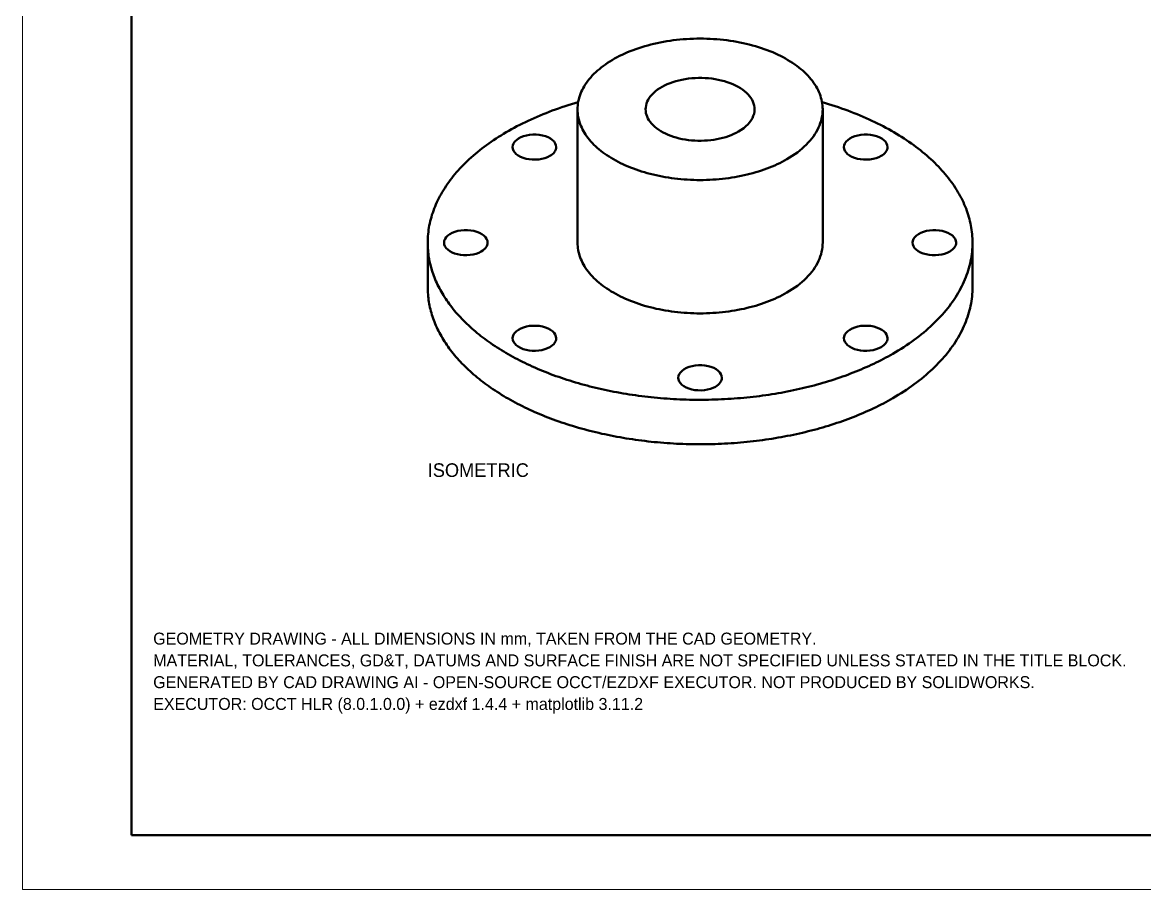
# Model space of a CAD drawing. Header units: millimetres. Extents: x 0 to 420, y 0 to 297.
# Drawn here: x 0 to 206, y 0 to 159.3 of the extents above; entities that cross this region are included whole.
import ezdxf

# ---------------------------------------------------------------- set-up
doc = ezdxf.new("R2010")
doc.units = ezdxf.units.MM
doc.header["$LTSCALE"] = 8
for name, color, linetype, lineweight in [('FRAME', 7, 'Continuous', 50), ('NOTES', 7, 'Continuous', 18), ('SHEET', 8, 'Continuous', 13), ('VISIBLE', 7, 'Continuous', 50)]:
    doc.layers.add(name, color=color, linetype=linetype, lineweight=lineweight)

msp = doc.modelspace()

# ---------------------------------------------------------------- linework, layer by layer
at = {"layer": 'FRAME'}
msp.add_lwpolyline([(20, 10), (410, 10), (410, 287), (20, 287)], close=True, dxfattribs=at)
at = {"layer": 'SHEET'}
msp.add_lwpolyline([(0, 0), (420, 0), (420, 297), (0, 297)], close=True, dxfattribs=at)
at = {"layer": 'VISIBLE'}
for p, q in [((101.89, 118.83503), (101.89, 143.32993)), ((146.89, 118.83503), (146.89, 143.32993)), ((74.39, 110.67007), (74.39, 118.83503)), ((174.39, 110.67007), (174.39, 118.83503))]:
    msp.add_line(p, q, dxfattribs=at)
for points in [[(146.89, 143.32993), (146.88146, 143.68787), (146.85583, 144.04554), (146.81315, 144.40267), (146.75344, 144.75898), (146.67675, 145.11421), (146.58313, 145.46808), (146.47266, 145.82033), (146.34542, 146.17068), (146.20151, 146.51888), (146.04103, 146.86466), (145.86411, 147.20775), (145.67089, 147.5479), (145.4615, 147.88485), (145.23612, 148.21833), (144.9949, 148.54811), (144.73804, 148.87392), (144.46572, 149.19552), (144.17816, 149.51267), (143.87557, 149.82512), (143.55819, 150.13264), (143.22625, 150.435), (142.88, 150.73196), (142.51971, 151.02329), (142.14566, 151.30879), (141.75812, 151.58823), (141.3574, 151.86139), (140.94379, 152.12808), (140.51761, 152.38808), (140.07918, 152.64121), (139.62884, 152.88727), (139.16692, 153.12606), (138.69378, 153.35742), (138.20979, 153.58117), (137.71529, 153.79713), (137.21068, 154.00514), (136.69633, 154.20504), (136.17264, 154.39669), (135.64, 154.57993), (135.09882, 154.75463), (134.5495, 154.92065), (133.99247, 155.07788), (133.42815, 155.22618), (132.85696, 155.36544), (132.27934, 155.49557), (131.69574, 155.61646), (131.10658, 155.72802), (130.51233, 155.83016), (129.91342, 155.92281), (129.31032, 156.0059), (128.70349, 156.07936), (128.09338, 156.14314), (127.48046, 156.19719), (126.86518, 156.24147), (126.24804, 156.27594), (125.62947, 156.30059), (125.00997, 156.31538), (124.39, 156.32031), (123.77003, 156.31538), (123.15053, 156.30059), (122.53196, 156.27594), (121.91482, 156.24147), (121.29954, 156.19719), (120.68662, 156.14314), (120.07651, 156.07936), (119.46968, 156.0059), (118.86658, 155.92281), (118.26767, 155.83016), (117.67342, 155.72802), (117.08426, 155.61646), (116.50066, 155.49557), (115.92304, 155.36544), (115.35185, 155.22618), (114.78753, 155.07788), (114.2305, 154.92065), (113.68118, 154.75463), (113.14, 154.57993), (112.60736, 154.39669), (112.08367, 154.20504), (111.56932, 154.00514), (111.06471, 153.79713), (110.57021, 153.58117), (110.08622, 153.35742), (109.61308, 153.12606), (109.15116, 152.88727), (108.70082, 152.64121), (108.26239, 152.38808), (107.83621, 152.12808), (107.4226, 151.86139), (107.02188, 151.58823), (106.63434, 151.30879), (106.26029, 151.02329), (105.9, 150.73196), (105.55375, 150.435), (105.22181, 150.13264), (104.90443, 149.82512), (104.60184, 149.51267), (104.31428, 149.19552), (104.04196, 148.87392), (103.7851, 148.54811), (103.54388, 148.21833), (103.3185, 147.88485), (103.10911, 147.5479), (102.91589, 147.20775), (102.73897, 146.86466), (102.57849, 146.51888), (102.43458, 146.17068), (102.30734, 145.82033), (102.19687, 145.46808), (102.10325, 145.11421), (102.02656, 144.75898), (101.96685, 144.40267), (101.92417, 144.04554), (101.89854, 143.68787), (101.89, 143.32993)], [(134.39, 143.32993), (134.37103, 143.68535), (134.31421, 144.03943), (134.21973, 144.39081), (134.08797, 144.73817), (133.91942, 145.08018), (133.71472, 145.41556), (133.47465, 145.74303), (133.20012, 146.06134), (132.89217, 146.36929), (132.55197, 146.66571), (132.18081, 146.94948), (131.78009, 147.21952), (131.35134, 147.4748), (130.89618, 147.71436), (130.41635, 147.93729), (129.91365, 148.14274), (129.39, 148.32993), (128.84738, 148.49816), (128.28786, 148.64678), (127.71355, 148.77524), (127.12663, 148.88303), (126.52933, 148.96977), (125.92392, 149.03511), (125.31268, 149.07881), (124.69795, 149.1007), (124.08205, 149.1007), (123.46732, 149.07881), (122.85608, 149.03511), (122.25067, 148.96977), (121.65337, 148.88303), (121.06645, 148.77524), (120.49214, 148.64678), (119.93262, 148.49816), (119.39, 148.32993), (118.86635, 148.14274), (118.36365, 147.93729), (117.88382, 147.71436), (117.42866, 147.4748), (116.99991, 147.21952), (116.59919, 146.94948), (116.22803, 146.66571), (115.88783, 146.36929), (115.57988, 146.06134), (115.30535, 145.74303), (115.06528, 145.41556), (114.86058, 145.08018), (114.69203, 144.73817), (114.56027, 144.39081), (114.46579, 144.03943), (114.40897, 143.68535), (114.39, 143.32993)], [(102.00616, 144.64823), (101.39744, 144.46927), (100.79301, 144.28552), (100.19298, 144.09702), (99.59747, 143.90381), (99.00659, 143.70592), (98.42045, 143.50338), (97.83915, 143.29624), (97.26281, 143.08454), (96.69153, 142.86831), (96.12542, 142.64759), (95.56459, 142.42243), (95.00914, 142.19287), (94.45917, 141.95894), (93.91479, 141.7207), (93.3761, 141.47819), (92.84319, 141.23145), (92.31618, 140.98054), (91.79515, 140.72548), (91.2802, 140.46635), (90.77143, 140.20317), (90.26894, 139.93601), (89.77282, 139.66491), (89.28316, 139.38992), (88.80005, 139.11109), (88.32359, 138.82848), (87.85385, 138.54214), (87.39094, 138.25212), (86.93493, 137.95847), (86.48591, 137.66126), (86.04397, 137.36053), (85.60919, 137.05634), (85.18164, 136.74876), (84.76141, 136.43783), (84.34858, 136.12361), (83.94322, 135.80617), (83.54541, 135.48556), (83.15523, 135.16184), (82.77274, 134.83507), (82.39802, 134.50532), (82.03113, 134.17264), (81.67216, 133.8371), (81.32115, 133.49876), (80.97819, 133.15768), (80.64333, 132.81393), (80.31663, 132.46757), (79.99816, 132.11867), (79.68798, 131.76728), (79.38614, 131.41349), (79.0927, 131.05734), (78.80771, 130.69891), (78.53123, 130.33827), (78.26332, 129.97549), (78.00401, 129.61062), (77.75336, 129.24374), (77.51141, 128.87492), (77.27821, 128.50422), (77.05381, 128.13172), (76.83824, 127.75749), (76.63155, 127.38159), (76.43377, 127.00409), (76.24495, 126.62507), (76.06511, 126.24459), (75.89429, 125.86274), (75.73252, 125.47957), (75.57983, 125.09516), (75.43625, 124.70958), (75.30182, 124.3229), (75.17654, 123.93521), (75.06045, 123.54655), (74.95356, 123.15702), (74.85591, 122.76669), (74.7675, 122.37562), (74.68835, 121.98389), (74.61848, 121.59157), (74.55789, 121.19873), (74.50661, 120.80546), (74.46464, 120.41181), (74.43199, 120.01788), (74.40866, 119.62372), (74.39467, 119.22941), (74.39, 118.83503)], [(174.39, 118.83503), (174.38533, 119.22941), (174.37134, 119.62372), (174.34801, 120.01788), (174.31536, 120.41181), (174.27339, 120.80546), (174.22211, 121.19873), (174.16152, 121.59157), (174.09165, 121.98389), (174.0125, 122.37562), (173.92409, 122.76669), (173.82644, 123.15702), (173.71955, 123.54655), (173.60346, 123.93521), (173.47818, 124.3229), (173.34375, 124.70958), (173.20017, 125.09516), (173.04748, 125.47957), (172.88571, 125.86274), (172.71489, 126.24459), (172.53505, 126.62507), (172.34623, 127.00409), (172.14845, 127.38159), (171.94176, 127.75749), (171.72619, 128.13172), (171.50179, 128.50422), (171.26859, 128.87492), (171.02664, 129.24374), (170.77599, 129.61062), (170.51668, 129.97549), (170.24877, 130.33827), (169.97229, 130.69891), (169.6873, 131.05734), (169.39386, 131.41349), (169.09202, 131.76728), (168.78184, 132.11867), (168.46337, 132.46757), (168.13667, 132.81393), (167.80181, 133.15768), (167.45885, 133.49876), (167.10784, 133.8371), (166.74887, 134.17264), (166.38198, 134.50532), (166.00726, 134.83507), (165.62477, 135.16184), (165.23459, 135.48556), (164.83678, 135.80617), (164.43142, 136.12361), (164.01859, 136.43783), (163.59836, 136.74876), (163.17081, 137.05634), (162.73603, 137.36053), (162.29409, 137.66126), (161.84507, 137.95847), (161.38906, 138.25212), (160.92615, 138.54214), (160.45641, 138.82848), (159.97995, 139.11109), (159.49684, 139.38992), (159.00718, 139.66491), (158.51106, 139.93601), (158.00857, 140.20317), (157.4998, 140.46635), (156.98485, 140.72548), (156.46382, 140.98054), (155.93681, 141.23145), (155.4039, 141.47819), (154.86521, 141.7207), (154.32083, 141.95894), (153.77086, 142.19287), (153.21541, 142.42243), (152.65458, 142.64759), (152.08847, 142.86831), (151.51719, 143.08454), (150.94085, 143.29624), (150.35955, 143.50338), (149.77341, 143.70592), (149.18253, 143.90381), (148.58702, 144.09702), (147.98699, 144.28552), (147.38256, 144.46927), (146.77384, 144.64823)], [(101.89, 143.32993), (101.89771, 142.98988), (101.92084, 142.65007), (101.95936, 142.31072), (102.01326, 141.97207), (102.08249, 141.63435), (102.16701, 141.29779), (102.26676, 140.96262), (102.38168, 140.62908), (102.51168, 140.29739), (102.65667, 139.96777), (102.81656, 139.64046), (102.99123, 139.31568), (103.18057, 138.99365), (103.38444, 138.6746), (103.60271, 138.35873), (103.83523, 138.04627), (104.08183, 137.73743), (104.34235, 137.43242), (104.61661, 137.13146), (104.90443, 136.83474), (105.2056, 136.54248), (105.51991, 136.25486), (105.84716, 135.9721), (106.18712, 135.69438), (106.53955, 135.42189), (106.90422, 135.15482), (107.28087, 134.89335), (107.66924, 134.63767), (108.06908, 134.38794), (108.4801, 134.14435), (108.90202, 133.90704), (109.33456, 133.6762), (109.77742, 133.45197), (110.23029, 133.23451), (110.69287, 133.02397), (111.16483, 132.82049), (111.64586, 132.62422), (112.13562, 132.43528), (112.63378, 132.25381), (113.14, 132.07993), (113.65393, 131.91376), (114.17521, 131.75542), (114.7035, 131.605), (115.23843, 131.46263), (115.77962, 131.32838), (116.32672, 131.20237), (116.87935, 131.08466), (117.43712, 130.97535), (117.99965, 130.8745), (118.56657, 130.78219), (119.13748, 130.69848), (119.71199, 130.62342), (120.2897, 130.55708), (120.87022, 130.49948), (121.45316, 130.45069), (122.03811, 130.41071), (122.62467, 130.3796), (123.21244, 130.35735), (123.80102, 130.344), (124.39, 130.33955), (124.97898, 130.344), (125.56756, 130.35735), (126.15533, 130.3796), (126.74189, 130.41071), (127.32684, 130.45069), (127.90978, 130.49948), (128.4903, 130.55708), (129.06801, 130.62342), (129.64252, 130.69848), (130.21343, 130.78219), (130.78035, 130.8745), (131.34288, 130.97535), (131.90065, 131.08466), (132.45328, 131.20237), (133.00038, 131.32838), (133.54157, 131.46263), (134.0765, 131.605), (134.60479, 131.75542), (135.12607, 131.91376), (135.64, 132.07993), (136.14622, 132.25381), (136.64438, 132.43528), (137.13414, 132.62422), (137.61517, 132.82049), (138.08713, 133.02397), (138.54971, 133.23451), (139.00258, 133.45197), (139.44544, 133.6762), (139.87798, 133.90704), (140.2999, 134.14435)], [(114.39, 143.32993), (114.40734, 142.99004), (114.45932, 142.65133), (114.54573, 142.31497), (114.6663, 141.98213), (114.8206, 141.65397), (115.00809, 141.33162), (115.22812, 141.01621), (115.47993, 140.70882), (115.76266, 140.41052), (116.0753, 140.12235), (116.41679, 139.8453), (116.78594, 139.58034), (117.18146, 139.32839), (117.60199, 139.09032), (118.04607, 138.86695), (118.51215, 138.65907), (118.99862, 138.46739), (119.50379, 138.29257), (120.02591, 138.13523), (120.56317, 137.99591), (121.1137, 137.87509), (121.6756, 137.77319), (122.24691, 137.69057), (122.82566, 137.62751), (123.40983, 137.58423), (123.9974, 137.56088), (124.58634, 137.55754), (125.17459, 137.57423), (125.76012, 137.61088), (126.3409, 137.66737), (126.91492, 137.7435), (127.48017, 137.839), (128.0347, 137.95356), (128.5766, 138.08676), (129.10397, 138.23816), (129.61499, 138.40721), (130.10788, 138.59334), (130.58094, 138.7959), (131.03252, 139.01419), (131.46107, 139.24745)], [(131.46107, 139.24745), (131.9475, 139.54909), (132.39541, 139.87), (132.80254, 140.20854), (133.16679, 140.56299), (133.48632, 140.93153), (133.7595, 141.3123), (133.98493, 141.70335), (134.16147, 142.10269), (134.28821, 142.50828), (134.36452, 142.91805), (134.39, 143.32993)], [(140.2999, 134.14435), (140.81194, 134.44981), (141.3064, 134.76478), (141.78274, 135.08892), (142.24045, 135.42189), (142.67905, 135.76332), (143.09807, 136.11286), (143.49705, 136.47013), (143.87557, 136.83474), (144.23323, 137.20631), (144.56964, 137.58443), (144.88444, 137.96871), (145.17729, 138.35873), (145.44788, 138.75407), (145.69593, 139.15431), (145.92116, 139.55902), (146.12333, 139.96777), (146.30223, 140.38012), (146.45767, 140.79563), (146.58947, 141.21386), (146.69751, 141.63435), (146.78166, 142.05665), (146.84183, 142.48032), (146.87795, 142.9049), (146.89, 143.32993)], [(97.98441, 136.38971), (97.93973, 136.73391), (97.8067, 137.07042), (97.58828, 137.39172), (97.28936, 137.69064), (96.91662, 137.9605), (96.47837, 138.19527), (95.98441, 138.38971), (95.44577, 138.53947), (94.87449, 138.64121), (94.28333, 138.69265), (93.68549, 138.69265), (93.09432, 138.64121), (92.52304, 138.53947), (91.98441, 138.38971), (91.49045, 138.19527), (91.0522, 137.9605), (90.67945, 137.69064), (90.38053, 137.39172), (90.16212, 137.07042), (90.02909, 136.73391), (89.98441, 136.38971)], [(158.79559, 136.38971), (158.75091, 136.73391), (158.61788, 137.07042), (158.39947, 137.39172), (158.10055, 137.69064), (157.7278, 137.9605), (157.28955, 138.19527), (156.79559, 138.38971), (156.25696, 138.53947), (155.68568, 138.64121), (155.09451, 138.69265), (154.49667, 138.69265), (153.90551, 138.64121), (153.33423, 138.53947), (152.79559, 138.38971), (152.30163, 138.19527), (151.86338, 137.9605), (151.49064, 137.69064), (151.19172, 137.39172), (150.9733, 137.07042), (150.84027, 136.73391), (150.79559, 136.38971)], [(89.98441, 136.38971), (90.0277, 136.05085), (90.15665, 135.71933), (90.36845, 135.40231), (90.65853, 135.10668), (91.0206, 134.83881), (91.44684, 134.60452), (91.928, 134.40887), (92.45367, 134.2561), (93.01249, 134.14952), (93.59234, 134.09143), (94.18068, 134.08309), (94.76477, 134.12468), (95.33197, 134.21531), (95.87, 134.353), (96.36721, 134.53478), (96.81284, 134.75672)], [(96.81284, 134.75672), (97.07645, 134.92464), (97.31029, 135.10668), (97.51209, 135.30107), (97.67993, 135.50594), (97.81217, 135.71933), (97.90755, 135.93917), (97.96515, 136.16335), (97.98441, 136.38971)], [(150.79559, 136.38971), (150.83889, 136.05085), (150.96783, 135.71933), (151.17963, 135.40231), (151.46971, 135.10668), (151.83179, 134.83881), (152.25802, 134.60452), (152.73918, 134.40887), (153.26486, 134.2561), (153.82367, 134.14952), (154.40352, 134.09143), (154.99186, 134.08309), (155.57595, 134.12468), (156.14315, 134.21531), (156.68118, 134.353), (157.17839, 134.53478), (157.62402, 134.75672)], [(157.62402, 134.75672), (157.88763, 134.92464), (158.12147, 135.10668), (158.32328, 135.30107), (158.49111, 135.50594), (158.62335, 135.71933), (158.71873, 135.93917), (158.77633, 136.16335), (158.79559, 136.38971)], [(85.39, 118.83503), (85.34532, 119.17923), (85.21229, 119.51574), (84.99388, 119.83705), (84.69496, 120.13597), (84.32221, 120.40583), (83.88396, 120.6406), (83.39, 120.83503), (82.85136, 120.9848), (82.28008, 121.08653), (81.68892, 121.13798), (81.09108, 121.13798), (80.49992, 121.08653), (79.92864, 120.9848), (79.39, 120.83503), (78.89604, 120.6406), (78.45779, 120.40583), (78.08504, 120.13597), (77.78612, 119.83705), (77.56771, 119.51574), (77.43468, 119.17923), (77.39, 118.83503)], [(171.39, 118.83503), (171.34532, 119.17923), (171.21229, 119.51574), (170.99388, 119.83705), (170.69496, 120.13597), (170.32221, 120.40583), (169.88396, 120.6406), (169.39, 120.83503), (168.85136, 120.9848), (168.28008, 121.08653), (167.68892, 121.13798), (167.09108, 121.13798), (166.49992, 121.08653), (165.92864, 120.9848), (165.39, 120.83503), (164.89604, 120.6406), (164.45779, 120.40583), (164.08504, 120.13597), (163.78612, 119.83705), (163.56771, 119.51574), (163.43468, 119.17923), (163.39, 118.83503)], [(74.39, 118.83503), (74.39347, 118.49495), (74.40388, 118.15492), (74.42122, 117.81498), (74.44551, 117.47519), (74.47672, 117.13558), (74.51486, 116.79621), (74.55992, 116.45712), (74.6119, 116.11836), (74.67079, 115.77998), (74.73658, 115.44202), (74.80926, 115.10454), (74.88882, 114.76757), (74.97525, 114.43116), (75.06854, 114.09537), (75.16867, 113.76023), (75.27564, 113.4258), (75.38942, 113.09212), (75.51, 112.75924), (75.63737, 112.4272), (75.7715, 112.09605), (75.91239, 111.76583), (76.05999, 111.4366), (76.21431, 111.10839), (76.37532, 110.78125), (76.54298, 110.45524), (76.71729, 110.13038), (76.89822, 109.80674), (77.08573, 109.48434), (77.27981, 109.16325), (77.48043, 108.8435), (77.68756, 108.52513), (77.90118, 108.20819), (78.12124, 107.89273), (78.34773, 107.57879), (78.5806, 107.26641), (78.81984, 106.95564), (79.06539, 106.64651), (79.31724, 106.33908), (79.57535, 106.03338), (79.83967, 105.72946), (80.11018, 105.42735), (80.38684, 105.12711), (80.6696, 104.82877), (80.95842, 104.53237), (81.25328, 104.23796), (81.55412, 103.94558), (81.86091, 103.65526), (82.1736, 103.36705), (82.49215, 103.08098), (82.81652, 102.7971), (83.14665, 102.51545), (83.48251, 102.23606), (83.82405, 101.95898), (84.17122, 101.68424), (84.52397, 101.41187), (84.88225, 101.14193), (85.24601, 100.87444), (85.61521, 100.60945), (85.98979, 100.34698), (86.3697, 100.08708), (86.75489, 99.82979), (87.1453, 99.57513), (87.54088, 99.32314), (87.94157, 99.07386), (88.34732, 98.82733), (88.75807, 98.58357), (89.17377, 98.34262), (89.59436, 98.10451), (90.01978, 97.86929), (90.44996, 97.63697), (90.88486, 97.40759), (91.32441, 97.18119), (91.76854, 96.9578), (92.21721, 96.73744), (92.67034, 96.52014), (93.12787, 96.30595), (93.58974, 96.09488), (94.05588, 95.88697), (94.52624, 95.68224), (95.00074, 95.48073), (95.47932, 95.28245), (95.96191, 95.08745), (96.44844, 94.89574), (96.93886, 94.70735), (97.43308, 94.52232), (97.93105, 94.34065), (98.43269, 94.16239), (98.93793, 93.98755), (99.4467, 93.81616), (99.95894, 93.64824), (100.47456, 93.48382), (100.99351, 93.32292), (101.5157, 93.16556), (102.04107, 93.01175), (102.56954, 92.86154), (103.10104, 92.71493), (103.63549, 92.57194), (104.17282, 92.4326), (104.71296, 92.29692), (105.25583, 92.16493), (105.80135, 92.03664), (106.34946, 91.91206), (106.90007, 91.79123), (107.4531, 91.67415), (108.00849, 91.56083), (108.56615, 91.45131), (109.12601, 91.34558), (109.68798, 91.24367), (110.252, 91.14558), (110.81798, 91.05134), (111.38584, 90.96096), (111.95551, 90.87445), (112.5269, 90.79181), (113.09994, 90.71307), (113.67454, 90.63823), (114.25064, 90.56731), (114.82814, 90.5003), (115.40696, 90.43723), (115.98704, 90.37811), (116.56828, 90.32293), (117.1506, 90.27171), (117.73393, 90.22445), (118.31819, 90.18116), (118.90328, 90.14185), (119.48914, 90.10653), (120.07568, 90.07519), (120.66282, 90.04784), (121.25047, 90.02448), (121.83856, 90.00513), (122.42701, 89.98978), (123.01573, 89.97843), (123.60463, 89.97108), (124.19365, 89.96774), (124.7827, 89.96841), (125.37168, 89.97309), (125.96054, 89.98177), (126.54917, 89.99445), (127.13751, 90.01114), (127.72546, 90.03182), (128.31295, 90.05651), (128.8999, 90.08519), (129.48622, 90.11786), (130.07184, 90.15451), (130.65666, 90.19515), (131.24062, 90.23976), (131.82362, 90.28834), (132.40559, 90.34088), (132.98646, 90.39738), (133.56612, 90.45782), (134.14452, 90.5222), (134.72156, 90.59051), (135.29716, 90.66274), (135.87125, 90.73888), (136.44375, 90.81893), (137.01458, 90.90285), (137.58365, 90.99066), (138.1509, 91.08233), (138.71623, 91.17785), (139.27957, 91.27721), (139.84085, 91.3804), (140.39998, 91.48739), (140.95689, 91.59818), (141.51151, 91.71276), (142.06374, 91.83109), (142.61352, 91.95317), (143.16078, 92.07899), (143.70543, 92.20852), (144.24739, 92.34174), (144.78661, 92.47864), (145.32299, 92.6192), (145.85646, 92.7634), (146.38696, 92.91121), (146.9144, 93.06262), (147.43872, 93.21761), (147.95984, 93.37616), (148.47768, 93.53824), (148.99219, 93.70383), (149.50328, 93.87291), (150.01088, 94.04545), (150.51493, 94.22143), (151.01535, 94.40083), (151.51208, 94.58362), (152.00504, 94.76978), (152.49417, 94.95927), (152.9794, 95.15208), (153.46066, 95.34818), (153.93789, 95.54754), (154.41101, 95.75013), (154.87997, 95.95592), (155.3447, 96.16489), (155.80513, 96.377), (156.2612, 96.59223), (156.71285, 96.81055), (157.16001, 97.03193), (157.60262, 97.25633), (158.04063, 97.48372), (158.47396, 97.71408), (158.90256, 97.94737), (159.32637, 98.18356), (159.74534, 98.42262)], [(77.39, 118.83503), (77.43329, 118.49617), (77.56224, 118.16465), (77.77404, 117.84764), (78.06412, 117.552), (78.4262, 117.28414), (78.85243, 117.04984), (79.33359, 116.85419), (79.85927, 116.70143), (80.41808, 116.59484), (80.99793, 116.53675), (81.58627, 116.52841), (82.17036, 116.57001), (82.73756, 116.66063), (83.27559, 116.79832), (83.7728, 116.98011), (84.21843, 117.20204)], [(84.21843, 117.20204), (84.48204, 117.36997), (84.71588, 117.552), (84.91769, 117.74639), (85.08552, 117.95126), (85.21776, 118.16465), (85.31314, 118.38449), (85.37074, 118.60867), (85.39, 118.83503)], [(101.89, 118.83503), (101.89771, 118.49499), (101.92084, 118.15517), (101.95936, 117.81582), (102.01326, 117.47717), (102.08249, 117.13945), (102.16701, 116.80289), (102.26676, 116.46773), (102.38168, 116.13418), (102.51168, 115.80249), (102.65667, 115.47288), (102.81656, 115.14557), (102.99123, 114.82079), (103.18057, 114.49876), (103.38444, 114.1797), (103.60271, 113.86383), (103.83523, 113.55137), (104.08183, 113.24253), (104.34235, 112.93752), (104.61661, 112.63656), (104.90443, 112.33984), (105.2056, 112.04758), (105.51991, 111.75997), (105.84716, 111.4772), (106.18712, 111.19948), (106.53955, 110.92699), (106.90422, 110.65992), (107.28087, 110.39846), (107.66924, 110.14277), (108.06908, 109.89305), (108.4801, 109.64945), (108.90202, 109.41214), (109.33456, 109.1813), (109.77742, 108.95707), (110.23029, 108.73961), (110.69287, 108.52907), (111.16483, 108.3256), (111.64586, 108.12932), (112.13562, 107.94038), (112.63378, 107.75891), (113.14, 107.58503), (113.65393, 107.41887), (114.17521, 107.26052), (114.7035, 107.11011), (115.23843, 106.96773), (115.77962, 106.83349), (116.32672, 106.70747), (116.87935, 106.58976), (117.43712, 106.48045), (117.99965, 106.3796), (118.56657, 106.28729), (119.13748, 106.20358), (119.71199, 106.12852), (120.2897, 106.06218), (120.87022, 106.00459), (121.45316, 105.95579), (122.03811, 105.91582), (122.62467, 105.8847), (123.21244, 105.86246), (123.80102, 105.8491), (124.39, 105.84465), (124.97898, 105.8491), (125.56756, 105.86246), (126.15533, 105.8847), (126.74189, 105.91582), (127.32684, 105.95579), (127.90978, 106.00459), (128.4903, 106.06218), (129.06801, 106.12852), (129.64252, 106.20358), (130.21343, 106.28729), (130.78035, 106.3796), (131.34288, 106.48045), (131.90065, 106.58976), (132.45328, 106.70747), (133.00038, 106.83349), (133.54157, 106.96773), (134.0765, 107.11011), (134.60479, 107.26052), (135.12607, 107.41887), (135.64, 107.58503), (136.14622, 107.75891), (136.64438, 107.94038), (137.13414, 108.12932), (137.61517, 108.3256), (138.08713, 108.52907), (138.54971, 108.73961), (139.00258, 108.95707), (139.44544, 109.1813), (139.87798, 109.41214), (140.2999, 109.64945)], [(140.2999, 109.64945), (140.81194, 109.95491), (141.3064, 110.26988), (141.78274, 110.59402), (142.24045, 110.92699), (142.67905, 111.26843), (143.09807, 111.61797), (143.49705, 111.97523), (143.87557, 112.33984), (144.23323, 112.71141), (144.56964, 113.08954), (144.88444, 113.47381), (145.17729, 113.86383), (145.44788, 114.25917), (145.69593, 114.65941), (145.92116, 115.06413), (146.12333, 115.47288), (146.30223, 115.88523), (146.45767, 116.30074), (146.58947, 116.71896), (146.69751, 117.13945), (146.78166, 117.56175), (146.84183, 117.98542), (146.87795, 118.41), (146.89, 118.83503)], [(159.74534, 98.42262), (160.26536, 98.72734), (160.77751, 99.03647), (161.28166, 99.34995), (161.77772, 99.66771), (162.26556, 99.98968), (162.74509, 100.31579), (163.21619, 100.64596), (163.67877, 100.98013), (164.13272, 101.31822), (164.57795, 101.66016), (165.01434, 102.00587), (165.44182, 102.35527), (165.86028, 102.70829), (166.26964, 103.06485), (166.6698, 103.42488), (167.06068, 103.78829), (167.44218, 104.15501), (167.81423, 104.52494), (168.17675, 104.89802), (168.52965, 105.27416), (168.87285, 105.65328), (169.20629, 106.0353), (169.52989, 106.42012), (169.84358, 106.80767), (170.14728, 107.19786), (170.44094, 107.59061), (170.72448, 107.98583), (170.99785, 108.38343), (171.26098, 108.78332), (171.51382, 109.18542), (171.75632, 109.58964), (171.98841, 109.99589), (172.21005, 110.40408), (172.42119, 110.81412), (172.62178, 111.22593), (172.81178, 111.6394), (172.99115, 112.05446), (173.15984, 112.471), (173.31782, 112.88894), (173.46507, 113.30819), (173.60153, 113.72865), (173.72719, 114.15023), (173.84201, 114.57285), (173.94597, 114.99639), (174.03905, 115.42078), (174.12123, 115.84592), (174.19249, 116.27172), (174.25281, 116.69808), (174.30219, 117.1249), (174.3406, 117.55211), (174.36804, 117.97959), (174.38451, 118.40727), (174.39, 118.83503)], [(163.39, 118.83503), (163.43329, 118.49617), (163.56224, 118.16465), (163.77404, 117.84764), (164.06412, 117.552), (164.4262, 117.28414), (164.85243, 117.04984), (165.33359, 116.85419), (165.85927, 116.70143), (166.41808, 116.59484), (166.99793, 116.53675), (167.58627, 116.52841), (168.17036, 116.57001), (168.73756, 116.66063), (169.27559, 116.79832), (169.7728, 116.98011), (170.21843, 117.20204)], [(170.21843, 117.20204), (170.48204, 117.36997), (170.71588, 117.552), (170.91769, 117.74639), (171.08552, 117.95126), (171.21776, 118.16465), (171.31314, 118.38449), (171.37074, 118.60867), (171.39, 118.83503)], [(74.39, 110.67007), (74.39347, 110.32999), (74.40388, 109.98996), (74.42122, 109.65002), (74.44551, 109.31022), (74.47672, 108.97061), (74.51486, 108.63124), (74.55992, 108.29215), (74.6119, 107.9534), (74.67079, 107.61501), (74.73658, 107.27706), (74.80926, 106.93957), (74.88882, 106.6026), (74.97525, 106.2662), (75.06854, 105.9304), (75.16867, 105.59527), (75.27564, 105.26084), (75.38942, 104.92716), (75.51, 104.59427), (75.63737, 104.26223), (75.7715, 103.93108), (75.91239, 103.60087), (76.05999, 103.27163), (76.21431, 102.94342), (76.37532, 102.61629), (76.54298, 102.29027), (76.71729, 101.96542), (76.89822, 101.64177), (77.08573, 101.31938), (77.27981, 100.99828), (77.48043, 100.67853), (77.68756, 100.36016), (77.90118, 100.04323), (78.12124, 99.72777), (78.34773, 99.41383), (78.5806, 99.10145), (78.81984, 98.79067), (79.06539, 98.48155), (79.31724, 98.17411), (79.57535, 97.86841), (79.83967, 97.56449), (80.11018, 97.26239), (80.38684, 96.96215), (80.6696, 96.6638), (80.95842, 96.36741), (81.25328, 96.073), (81.55412, 95.78061), (81.86091, 95.49029), (82.1736, 95.20208), (82.49215, 94.91602), (82.81652, 94.63214), (83.14665, 94.35048), (83.48251, 94.0711), (83.82405, 93.79401), (84.17122, 93.51927), (84.52397, 93.24691), (84.88225, 92.97697), (85.24601, 92.70948), (85.61521, 92.44448), (85.98979, 92.18202), (86.3697, 91.92212), (86.75489, 91.66482), (87.1453, 91.41016), (87.54088, 91.15817), (87.94157, 90.9089), (88.34732, 90.66236), (88.75807, 90.4186), (89.17377, 90.17765), (89.59436, 89.93955), (90.01978, 89.70432), (90.44996, 89.472), (90.88486, 89.24263), (91.32441, 89.01623), (91.76854, 88.79283), (92.21721, 88.57247), (92.67034, 88.35518), (93.12787, 88.14098), (93.58974, 87.92991), (94.05588, 87.722), (94.52624, 87.51727), (95.00074, 87.31576), (95.47932, 87.11749), (95.96191, 86.92248), (96.44844, 86.73077), (96.93886, 86.54239), (97.43308, 86.35735), (97.93105, 86.17569), (98.43269, 85.99743), (98.93793, 85.82259), (99.4467, 85.6512), (99.95894, 85.48328), (100.47456, 85.31886), (100.99351, 85.15795), (101.5157, 85.00059), (102.04107, 84.84679), (102.56954, 84.69657), (103.10104, 84.54996), (103.63549, 84.40698), (104.17282, 84.26763), (104.71296, 84.13196), (105.25583, 83.99996), (105.80135, 83.87167), (106.34946, 83.7471), (106.90007, 83.62626), (107.4531, 83.50918), (108.00849, 83.39587), (108.56615, 83.28634), (109.12601, 83.18061), (109.68798, 83.0787), (110.252, 82.98062), (110.81798, 82.88638), (111.38584, 82.796), (111.95551, 82.70948), (112.5269, 82.62685), (113.09994, 82.54811), (113.67454, 82.47327), (114.25064, 82.40234), (114.82814, 82.33534), (115.40696, 82.27227), (115.98704, 82.21314), (116.56828, 82.15796), (117.1506, 82.10674), (117.73393, 82.05948), (118.31819, 82.0162), (118.90328, 81.97689), (119.48914, 81.94156), (120.07568, 81.91022), (120.66282, 81.88287), (121.25047, 81.85952), (121.83856, 81.84016), (122.42701, 81.82481), (123.01573, 81.81346), (123.60463, 81.80612), (124.19365, 81.80278), (124.7827, 81.80345), (125.37168, 81.80812), (125.96054, 81.8168), (126.54917, 81.82948), (127.13751, 81.84617), (127.72546, 81.86686), (128.31295, 81.89154), (128.8999, 81.92022), (129.48622, 81.95289), (130.07184, 81.98955), (130.65666, 82.03018), (131.24062, 82.07479), (131.82362, 82.12337), (132.40559, 82.17592), (132.98646, 82.23241), (133.56612, 82.29285), (134.14452, 82.35724), (134.72156, 82.42555), (135.29716, 82.49778), (135.87125, 82.57392), (136.44375, 82.65396), (137.01458, 82.73789), (137.58365, 82.82569), (138.1509, 82.91736), (138.71623, 83.01289), (139.27957, 83.11225), (139.84085, 83.21543), (140.39998, 83.32243), (140.95689, 83.43322), (141.51151, 83.54779), (142.06374, 83.66613), (142.61352, 83.78821), (143.16078, 83.91402), (143.70543, 84.04355), (144.24739, 84.17677), (144.78661, 84.31367), (145.32299, 84.45423), (145.85646, 84.59843), (146.38696, 84.74625), (146.9144, 84.89766), (147.43872, 85.05265), (147.95984, 85.21119), (148.47768, 85.37327), (148.99219, 85.53886), (149.50328, 85.70794), (150.01088, 85.88048), (150.51493, 86.05647), (151.01535, 86.23587), (151.51208, 86.41866), (152.00504, 86.60481), (152.49417, 86.79431), (152.9794, 86.98712), (153.46066, 87.18322), (153.93789, 87.38257), (154.41101, 87.58516), (154.87997, 87.79095), (155.3447, 87.99992), (155.80513, 88.21204), (156.2612, 88.42727), (156.71285, 88.64559), (157.16001, 88.86696), (157.60262, 89.09136), (158.04063, 89.31876), (158.47396, 89.54912), (158.90256, 89.78241), (159.32637, 90.0186), (159.74534, 90.25765)], [(159.74534, 90.25765), (160.26536, 90.56237), (160.77751, 90.87151), (161.28166, 91.18499), (161.77772, 91.50275), (162.26556, 91.82472), (162.74509, 92.15082), (163.21619, 92.481), (163.67877, 92.81517), (164.13272, 93.15326), (164.57795, 93.49519), (165.01434, 93.8409), (165.44182, 94.1903), (165.86028, 94.54333), (166.26964, 94.89989), (166.6698, 95.25991), (167.06068, 95.62333), (167.44218, 95.99004), (167.81423, 96.35998), (168.17675, 96.73306), (168.52965, 97.1092), (168.87285, 97.48832), (169.20629, 97.87033), (169.52989, 98.25516), (169.84358, 98.64271), (170.14728, 99.0329), (170.44094, 99.42564), (170.72448, 99.82086), (170.99785, 100.21846), (171.26098, 100.61835), (171.51382, 101.02045), (171.75632, 101.42467), (171.98841, 101.83092), (172.21005, 102.23912), (172.42119, 102.64916), (172.62178, 103.06096), (172.81178, 103.47444), (172.99115, 103.88949), (173.15984, 104.30604), (173.31782, 104.72398), (173.46507, 105.14323), (173.60153, 105.56369), (173.72719, 105.98527), (173.84201, 106.40788), (173.94597, 106.83143), (174.03905, 107.25582), (174.12123, 107.68096), (174.19249, 108.10675), (174.25281, 108.53311), (174.30219, 108.95994), (174.3406, 109.38714), (174.36804, 109.81463), (174.38451, 110.2423), (174.39, 110.67007)], [(97.98441, 101.28036), (97.93973, 101.62456), (97.8067, 101.96107), (97.58828, 102.28237), (97.28936, 102.58129), (96.91662, 102.85115), (96.47837, 103.08592), (95.98441, 103.28036), (95.44577, 103.43012), (94.87449, 103.53186), (94.28333, 103.5833), (93.68549, 103.5833), (93.09432, 103.53186), (92.52304, 103.43012), (91.98441, 103.28036), (91.49045, 103.08592), (91.0522, 102.85115), (90.67945, 102.58129), (90.38053, 102.28237), (90.16212, 101.96107), (90.02909, 101.62456), (89.98441, 101.28036)], [(158.79559, 101.28036), (158.75091, 101.62456), (158.61788, 101.96107), (158.39947, 102.28237), (158.10055, 102.58129), (157.7278, 102.85115), (157.28955, 103.08592), (156.79559, 103.28036), (156.25696, 103.43012), (155.68568, 103.53186), (155.09451, 103.5833), (154.49667, 103.5833), (153.90551, 103.53186), (153.33423, 103.43012), (152.79559, 103.28036), (152.30163, 103.08592), (151.86338, 102.85115), (151.49064, 102.58129), (151.19172, 102.28237), (150.9733, 101.96107), (150.84027, 101.62456), (150.79559, 101.28036)], [(89.98441, 101.28036), (90.0277, 100.9415), (90.15665, 100.60997), (90.36845, 100.29296), (90.65853, 99.99732), (91.0206, 99.72946), (91.44684, 99.49517), (91.928, 99.29952), (92.45367, 99.14675), (93.01249, 99.04017), (93.59234, 98.98208), (94.18068, 98.97374), (94.76477, 99.01533), (95.33197, 99.10595), (95.87, 99.24365), (96.36721, 99.42543), (96.81284, 99.64736)], [(96.81284, 99.64736), (97.07645, 99.81529), (97.31029, 99.99732), (97.51209, 100.19171), (97.67993, 100.39659), (97.81217, 100.60997), (97.90755, 100.82982), (97.96515, 101.054), (97.98441, 101.28036)], [(150.79559, 101.28036), (150.83889, 100.9415), (150.96783, 100.60997), (151.17963, 100.29296), (151.46971, 99.99732), (151.83179, 99.72946), (152.25802, 99.49517), (152.73918, 99.29952), (153.26486, 99.14675), (153.82367, 99.04017), (154.40352, 98.98208), (154.99186, 98.97374), (155.57595, 99.01533), (156.14315, 99.10595), (156.68118, 99.24365), (157.17839, 99.42543), (157.62402, 99.64736)], [(157.62402, 99.64736), (157.88763, 99.81529), (158.12147, 99.99732), (158.32328, 100.19171), (158.49111, 100.39659), (158.62335, 100.60997), (158.71873, 100.82982), (158.77633, 101.054), (158.79559, 101.28036)], [(128.39, 94.00897), (128.34532, 94.35317), (128.21229, 94.68968), (127.99388, 95.01098), (127.69496, 95.3099), (127.32221, 95.57976), (126.88396, 95.81454), (126.39, 96.00897), (125.85136, 96.15873), (125.28008, 96.26047), (124.68892, 96.31192), (124.09108, 96.31192), (123.49992, 96.26047), (122.92864, 96.15873), (122.39, 96.00897), (121.89604, 95.81454), (121.45779, 95.57976), (121.08504, 95.3099), (120.78612, 95.01098), (120.56771, 94.68968), (120.43468, 94.35317), (120.39, 94.00897)], [(120.39, 94.00897), (120.43329, 93.67011), (120.56224, 93.33859), (120.77404, 93.02158), (121.06412, 92.72594), (121.4262, 92.45807), (121.85243, 92.22378), (122.33359, 92.02813), (122.85927, 91.87536), (123.41808, 91.76878), (123.99793, 91.71069), (124.58627, 91.70235), (125.17036, 91.74395), (125.73756, 91.83457), (126.27559, 91.97226), (126.7728, 92.15404), (127.21843, 92.37598)], [(127.21843, 92.37598), (127.48204, 92.5439), (127.71588, 92.72594), (127.91769, 92.92033), (128.08552, 93.1252), (128.21776, 93.33859), (128.31314, 93.55843), (128.37074, 93.78261), (128.39, 94.00897)]]:
    msp.add_lwpolyline(points, dxfattribs=at)

# ---------------------------------------------------------------- texts
at = {"layer": 'NOTES'}
for s, height, p in [('ISOMETRIC', 2.5, (74.39, 75.80278)), ('GEOMETRY DRAWING - ALL DIMENSIONS IN mm, TAKEN FROM THE CAD GEOMETRY.', 2.2, (24, 45)), ('MATERIAL, TOLERANCES, GD&T, DATUMS AND SURFACE FINISH ARE NOT SPECIFIED UNLESS STATED IN THE TITLE BLOCK.', 2.2, (24, 41)), ('GENERATED BY CAD DRAWING AI - OPEN-SOURCE OCCT/EZDXF EXECUTOR. NOT PRODUCED BY SOLIDWORKS.', 2.2, (24, 37)), ('EXECUTOR: OCCT HLR (8.0.1.0.0) + ezdxf 1.4.4 + matplotlib 3.11.2', 2.2, (24, 33))]:
    msp.add_text(s, height=height, dxfattribs=at).set_placement(p)

doc.saveas('drawing.dxf')
